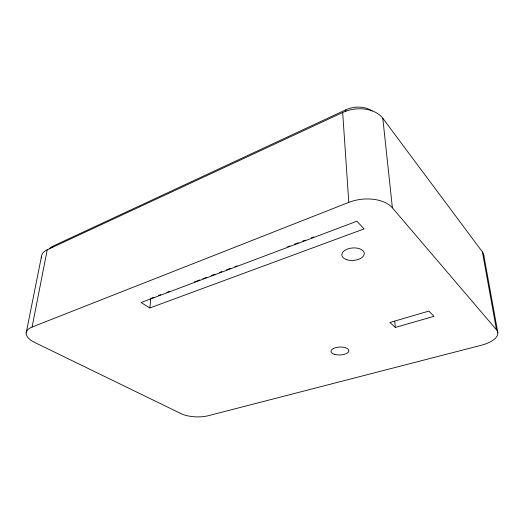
<?xml version="1.0" encoding="UTF-8"?>
<svg xmlns="http://www.w3.org/2000/svg" width="524" height="524" viewBox="0 0 524 524"><rect width="100%" height="100%" fill="white"/><g stroke="black" fill="none" stroke-linecap="round" stroke-linejoin="round"><path stroke-width="0.79" d="M149.857 307.961L364.128 228.896L356.877 221.226L141.087 302.551L149.857 307.961L150.833 298.392M52.551 247.773L52.852 246.208L345.748 109.85A21.733 15.268 -8.4 0 1 372.23 111.049M482.414 251.946L496.483 329.786A25.119 10.906 -7.2 0 1 481.222 345.283L208.179 415.742A19.565 7.349 2.5 0 1 181.127 413.672L34.898 342.572A24.785 10.657 8.2 0 1 32.082 327.048L47.245 249.765L342.676 112.496A29.18 20.272 -8.1 0 1 382.815 118.306L482.414 251.946A23.547 12.229 -9.2 0 1 483.783 256.596M26.2 332.884L41.514 256.308M32.082 327.048L348.794 202.382A31.656 18.785 -5.8 0 1 392.391 207.845L496.483 329.786M151.593 298.104L153.886 297.239M158.471 295.51L160.763 294.645M166.881 292.34L169.173 291.475M194.391 281.958L199.736 279.94M202.795 278.788L206.613 277.347M211.198 275.617L215.023 274.176M219.608 272.447L221.901 271.576M226.486 269.847L230.305 268.406M234.89 266.677L237.182 265.812M287.617 246.784L289.91 245.92M294.495 244.191L298.32 242.75M302.905 241.014L305.197 240.149M311.308 237.844L313.601 236.979M395.338 327.441L433.996 316.319L428.894 311.086L389.902 322.489L395.338 327.441L394.723 321.219M483.731 254.978L497.793 332.498M382.815 118.306L392.391 207.845M345.748 109.85L345.866 111.429M342.676 112.496L348.794 202.382M41.534 257.906A23.246 11.96 10.1 0 1 47.245 249.765M49.42 248.88A17.344 9.039 10.3 0 1 52.852 246.208M334.522 354.362A8.928 3.969 -2.4 0 0 348.755 351.204A8.928 3.969 -2.4 0 0 336.421 347.471A8.928 3.969 -2.4 0 0 334.522 354.362M346.816 259.721A11.246 6.242 -4.4 0 0 364.246 253.989A11.246 6.242 -4.4 0 0 348.067 248.848A11.246 6.242 -4.4 0 0 346.816 259.721"/></g></svg>
